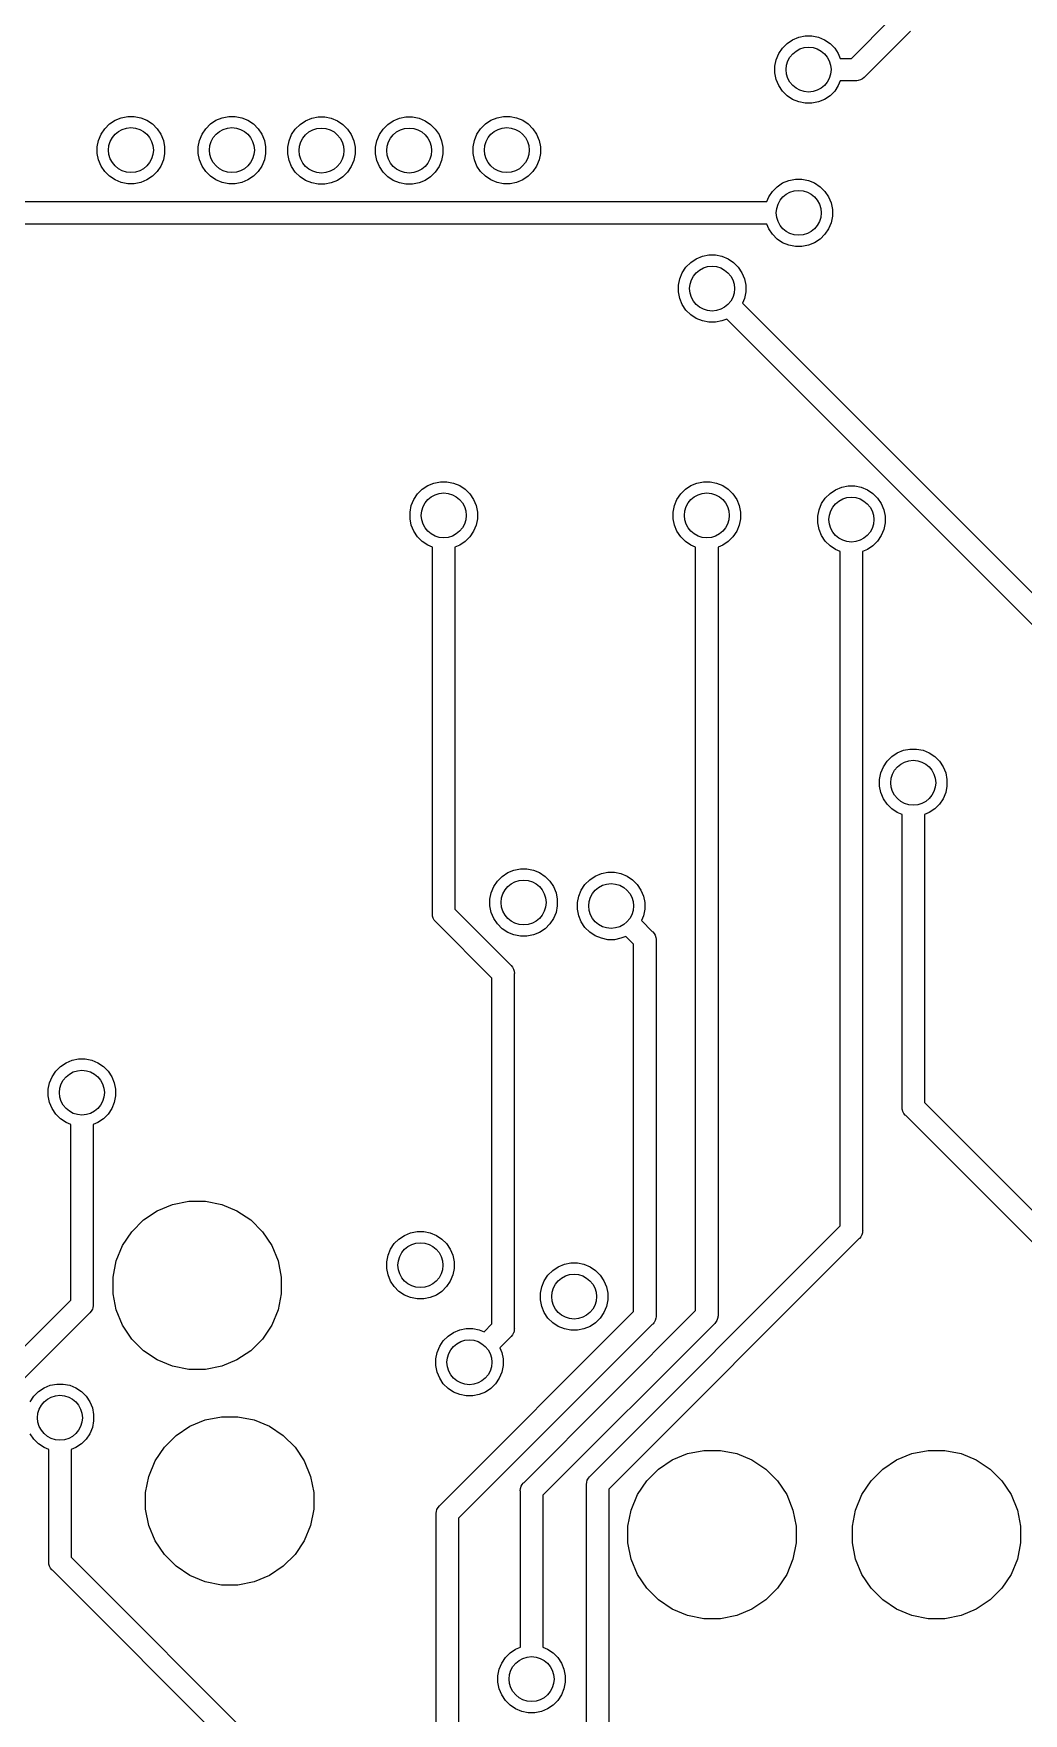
# Model space of a CAD drawing. Extents: x 71 to 174, y -171 to -82.
# Drawn here: x 130.18 to 139, y -119 to -104.03 of the extents above; entities that cross this region are included whole.
import ezdxf

# ---------------------------------------------------------------- set-up
doc = ezdxf.new("R2010")
doc.units = 0
doc.header["$MEASUREMENT"] = 0
doc.layers.add('BLACK', color=7, linetype='CONTINUOUS')

msp = doc.modelspace()

# ---------------------------------------------------------------- linework, layer by layer
at = {"layer": 'BLACK', "linetype": 'CONTINUOUS'}
for p, q in [((137.465, -104.255), (137.823, -103.897)), ((136.85, -104.163), (136.891, -104.122)), ((136.891, -104.122), (136.94, -104.089)), ((136.94, -104.089), (136.995, -104.066)), ((136.995, -104.066), (137.053, -104.055)), ((137.053, -104.055), (137.112, -104.055)), ((137.112, -104.055), (137.17, -104.066)), ((137.17, -104.066), (137.225, -104.089)), ((137.225, -104.089), (137.274, -104.122)), ((137.274, -104.122), (137.316, -104.163)), ((137.99, -104.013), (137.581, -104.422)), ((136.783, -104.325), (136.794, -104.267)), ((136.794, -104.267), (136.817, -104.212)), ((136.817, -104.212), (136.85, -104.163)), ((137.316, -104.163), (137.348, -104.212)), ((137.348, -104.212), (137.366, -104.255)), ((137.366, -104.255), (137.465, -104.255)), ((136.783, -104.384), (136.783, -104.325)), ((136.794, -104.442), (136.783, -104.384)), ((136.817, -104.497), (136.794, -104.442)), ((137.366, -104.455), (137.348, -104.497)), ((137.502, -104.455), (137.366, -104.455)), ((137.507, -104.455), (137.502, -104.455)), ((137.512, -104.455), (137.507, -104.455)), ((137.526, -104.453), (137.512, -104.455)), ((137.512, -104.455), (137.512, -104.455)), ((137.545, -104.447), (137.526, -104.453)), ((137.563, -104.438), (137.545, -104.447)), ((137.578, -104.426), (137.563, -104.438)), ((137.581, -104.422), (137.578, -104.426)), ((136.85, -104.546), (136.817, -104.497)), ((136.891, -104.588), (136.85, -104.546)), ((136.94, -104.62), (136.891, -104.588)), ((137.274, -104.588), (137.225, -104.62)), ((137.316, -104.546), (137.274, -104.588)), ((137.348, -104.497), (137.316, -104.546)), ((136.995, -104.643), (136.94, -104.62)), ((137.053, -104.655), (136.995, -104.643)), ((137.112, -104.655), (137.053, -104.655)), ((137.17, -104.643), (137.112, -104.655)), ((137.225, -104.62), (137.17, -104.643)), ((130.777, -104.93), (130.81, -104.881)), ((130.81, -104.881), (130.852, -104.839)), ((130.852, -104.839), (130.901, -104.806)), ((130.901, -104.806), (130.956, -104.784)), ((130.956, -104.784), (131.014, -104.772)), ((131.014, -104.772), (131.073, -104.772)), ((131.073, -104.772), (131.131, -104.784)), ((131.131, -104.784), (131.185, -104.806)), ((131.185, -104.806), (131.234, -104.839)), ((131.234, -104.839), (131.276, -104.881)), ((131.276, -104.881), (131.309, -104.93)), ((131.677, -104.93), (131.71, -104.881)), ((131.71, -104.881), (131.752, -104.839)), ((131.752, -104.839), (131.801, -104.806)), ((131.801, -104.806), (131.856, -104.784)), ((131.856, -104.784), (131.914, -104.772)), ((131.914, -104.772), (131.973, -104.772)), ((131.973, -104.772), (132.031, -104.784)), ((132.031, -104.784), (132.085, -104.806)), ((132.085, -104.806), (132.134, -104.839)), ((132.134, -104.839), (132.176, -104.881)), ((132.176, -104.881), (132.209, -104.93)), ((132.475, -104.934), (132.508, -104.885)), ((132.508, -104.885), (132.55, -104.843)), ((132.55, -104.843), (132.599, -104.81)), ((132.599, -104.81), (132.654, -104.788)), ((132.654, -104.788), (132.712, -104.776)), ((132.712, -104.776), (132.771, -104.776)), ((132.771, -104.776), (132.829, -104.788)), ((132.829, -104.788), (132.883, -104.81)), ((132.883, -104.81), (132.932, -104.843)), ((132.932, -104.843), (132.974, -104.885)), ((132.974, -104.885), (133.007, -104.934)), ((133.257, -104.934), (133.29, -104.885)), ((133.29, -104.885), (133.332, -104.843)), ((133.332, -104.843), (133.381, -104.81)), ((133.381, -104.81), (133.436, -104.788)), ((133.436, -104.788), (133.493, -104.776)), ((133.493, -104.776), (133.553, -104.776)), ((133.553, -104.776), (133.611, -104.788)), ((133.611, -104.788), (133.665, -104.81)), ((133.665, -104.81), (133.714, -104.843)), ((133.714, -104.843), (133.756, -104.885)), ((133.756, -104.885), (133.789, -104.934)), ((134.127, -104.93), (134.16, -104.881)), ((134.16, -104.881), (134.202, -104.839)), ((134.202, -104.839), (134.251, -104.806)), ((134.251, -104.806), (134.306, -104.784)), ((134.306, -104.784), (134.364, -104.772)), ((134.364, -104.772), (134.423, -104.772)), ((134.423, -104.772), (134.481, -104.784)), ((134.481, -104.784), (134.535, -104.806)), ((134.535, -104.806), (134.584, -104.839)), ((134.584, -104.839), (134.626, -104.881)), ((134.626, -104.881), (134.659, -104.93)), ((130.743, -105.043), (130.755, -104.985)), ((130.743, -105.102), (130.743, -105.043)), ((130.755, -104.985), (130.777, -104.93)), ((131.309, -104.93), (131.332, -104.985)), ((131.332, -104.985), (131.343, -105.043)), ((131.343, -105.043), (131.343, -105.102)), ((131.643, -105.043), (131.655, -104.985)), ((131.643, -105.102), (131.643, -105.043)), ((131.655, -104.985), (131.677, -104.93)), ((132.209, -104.93), (132.232, -104.985)), ((132.232, -104.985), (132.243, -105.043)), ((132.243, -105.043), (132.243, -105.102)), ((132.441, -105.047), (132.453, -104.989)), ((132.441, -105.106), (132.441, -105.047)), ((132.453, -104.989), (132.475, -104.934)), ((133.007, -104.934), (133.03, -104.989)), ((133.03, -104.989), (133.041, -105.047)), ((133.041, -105.047), (133.041, -105.106)), ((133.223, -105.047), (133.235, -104.989)), ((133.223, -105.106), (133.223, -105.047)), ((133.235, -104.989), (133.257, -104.934)), ((133.789, -104.934), (133.812, -104.989)), ((133.812, -104.989), (133.823, -105.047)), ((133.823, -105.047), (133.823, -105.106)), ((134.093, -105.043), (134.105, -104.985)), ((134.093, -105.102), (134.093, -105.043)), ((134.105, -104.985), (134.127, -104.93)), ((134.659, -104.93), (134.682, -104.985)), ((134.682, -104.985), (134.693, -105.043)), ((134.693, -105.043), (134.693, -105.102)), ((130.755, -105.16), (130.743, -105.102)), ((130.777, -105.214), (130.755, -105.16)), ((131.332, -105.16), (131.309, -105.214)), ((131.343, -105.102), (131.332, -105.16)), ((131.655, -105.16), (131.643, -105.102)), ((131.677, -105.214), (131.655, -105.16)), ((132.232, -105.16), (132.209, -105.214)), ((132.243, -105.102), (132.232, -105.16)), ((132.453, -105.164), (132.441, -105.106)), ((132.475, -105.218), (132.453, -105.164)), ((133.03, -105.164), (133.007, -105.218)), ((133.041, -105.106), (133.03, -105.164)), ((133.235, -105.164), (133.223, -105.106)), ((133.257, -105.218), (133.235, -105.164)), ((133.812, -105.164), (133.789, -105.218)), ((133.823, -105.106), (133.812, -105.164)), ((134.105, -105.16), (134.093, -105.102)), ((134.127, -105.214), (134.105, -105.16)), ((134.682, -105.16), (134.659, -105.214)), ((134.693, -105.102), (134.682, -105.16)), ((130.81, -105.264), (130.777, -105.214)), ((130.852, -105.305), (130.81, -105.264)), ((130.901, -105.338), (130.852, -105.305)), ((130.956, -105.361), (130.901, -105.338)), ((131.185, -105.338), (131.131, -105.361)), ((131.234, -105.305), (131.185, -105.338)), ((131.276, -105.264), (131.234, -105.305)), ((131.309, -105.214), (131.276, -105.264)), ((131.71, -105.264), (131.677, -105.214)), ((131.752, -105.305), (131.71, -105.264)), ((131.801, -105.338), (131.752, -105.305)), ((131.856, -105.361), (131.801, -105.338)), ((132.085, -105.338), (132.031, -105.361)), ((132.134, -105.305), (132.085, -105.338)), ((132.176, -105.264), (132.134, -105.305)), ((132.209, -105.214), (132.176, -105.264)), ((132.508, -105.268), (132.475, -105.218)), ((132.55, -105.309), (132.508, -105.268)), ((132.599, -105.342), (132.55, -105.309)), ((132.654, -105.365), (132.599, -105.342)), ((132.883, -105.342), (132.829, -105.365)), ((132.932, -105.309), (132.883, -105.342)), ((132.974, -105.268), (132.932, -105.309)), ((133.007, -105.218), (132.974, -105.268)), ((133.29, -105.268), (133.257, -105.218)), ((133.332, -105.309), (133.29, -105.268)), ((133.381, -105.342), (133.332, -105.309)), ((133.436, -105.365), (133.381, -105.342)), ((133.665, -105.342), (133.611, -105.365)), ((133.714, -105.309), (133.665, -105.342)), ((133.756, -105.268), (133.714, -105.309)), ((133.789, -105.218), (133.756, -105.268)), ((134.16, -105.264), (134.127, -105.214)), ((134.202, -105.305), (134.16, -105.264)), ((134.251, -105.338), (134.202, -105.305)), ((134.306, -105.361), (134.251, -105.338)), ((134.535, -105.338), (134.481, -105.361)), ((134.584, -105.305), (134.535, -105.338)), ((134.626, -105.264), (134.584, -105.305)), ((134.659, -105.214), (134.626, -105.264)), ((136.852, -105.365), (136.907, -105.343)), ((136.907, -105.343), (136.965, -105.331)), ((136.965, -105.331), (137.024, -105.331)), ((137.024, -105.331), (137.082, -105.343)), ((137.082, -105.343), (137.137, -105.365)), ((131.014, -105.372), (130.956, -105.361)), ((131.073, -105.372), (131.014, -105.372)), ((131.131, -105.361), (131.073, -105.372)), ((131.914, -105.372), (131.856, -105.361)), ((131.973, -105.372), (131.914, -105.372)), ((132.031, -105.361), (131.973, -105.372)), ((132.712, -105.376), (132.654, -105.365)), ((132.771, -105.376), (132.712, -105.376)), ((132.829, -105.365), (132.771, -105.376)), ((133.493, -105.376), (133.436, -105.365)), ((133.553, -105.376), (133.493, -105.376)), ((133.611, -105.365), (133.553, -105.376)), ((134.364, -105.372), (134.306, -105.361)), ((134.423, -105.372), (134.364, -105.372)), ((134.481, -105.361), (134.423, -105.372)), ((136.711, -105.531), (136.729, -105.489)), ((136.729, -105.489), (136.762, -105.44)), ((136.762, -105.44), (136.803, -105.398)), ((136.803, -105.398), (136.852, -105.365)), ((137.137, -105.365), (137.186, -105.398)), ((137.186, -105.398), (137.228, -105.44)), ((137.228, -105.44), (137.26, -105.489)), ((137.26, -105.489), (137.283, -105.543)), ((129.74, -105.531), (136.711, -105.531)), ((137.283, -105.543), (137.295, -105.601)), ((137.295, -105.601), (137.295, -105.661)), ((136.711, -105.731), (129.703, -105.731)), ((136.729, -105.773), (136.711, -105.731)), ((136.762, -105.822), (136.729, -105.773)), ((137.26, -105.773), (137.228, -105.822)), ((137.283, -105.719), (137.26, -105.773)), ((137.295, -105.661), (137.283, -105.719)), ((136.803, -105.864), (136.762, -105.822)), ((136.852, -105.897), (136.803, -105.864)), ((136.907, -105.919), (136.852, -105.897)), ((136.965, -105.931), (136.907, -105.919)), ((137.024, -105.931), (136.965, -105.931)), ((137.082, -105.919), (137.024, -105.931)), ((137.137, -105.897), (137.082, -105.919)), ((137.186, -105.864), (137.137, -105.897)), ((137.228, -105.822), (137.186, -105.864)), ((135.99, -106.114), (136.032, -106.073)), ((136.032, -106.073), (136.081, -106.04)), ((136.081, -106.04), (136.136, -106.017)), ((136.136, -106.017), (136.194, -106.006)), ((136.194, -106.006), (136.253, -106.006)), ((136.253, -106.006), (136.311, -106.017)), ((136.311, -106.017), (136.365, -106.04)), ((136.365, -106.04), (136.414, -106.073)), ((136.414, -106.073), (136.456, -106.114)), ((135.923, -106.276), (135.935, -106.218)), ((135.935, -106.218), (135.957, -106.164)), ((135.957, -106.164), (135.99, -106.114)), ((136.456, -106.114), (136.489, -106.164)), ((136.489, -106.164), (136.512, -106.218)), ((136.512, -106.218), (136.523, -106.276)), ((135.923, -106.335), (135.923, -106.276)), ((135.935, -106.393), (135.923, -106.335)), ((135.957, -106.448), (135.935, -106.393)), ((136.512, -106.393), (136.494, -106.435)), ((136.523, -106.335), (136.512, -106.393)), ((136.523, -106.276), (136.523, -106.335)), ((135.99, -106.497), (135.957, -106.448)), ((136.032, -106.539), (135.99, -106.497)), ((136.081, -106.572), (136.032, -106.539)), ((136.494, -106.435), (141.063, -111.004)), ((136.136, -106.594), (136.081, -106.572)), ((136.194, -106.606), (136.136, -106.594)), ((136.253, -106.606), (136.194, -106.606)), ((136.311, -106.594), (136.253, -106.606)), ((136.353, -106.577), (136.311, -106.594)), ((140.896, -111.12), (136.353, -106.577)), ((133.689, -108.06), (133.743, -108.038)), ((133.743, -108.038), (133.801, -108.026)), ((133.801, -108.026), (133.86, -108.026)), ((133.86, -108.026), (133.918, -108.038)), ((133.918, -108.038), (133.973, -108.06)), ((136.034, -108.06), (136.088, -108.038)), ((136.088, -108.038), (136.146, -108.026)), ((136.146, -108.026), (136.205, -108.026)), ((136.205, -108.026), (136.263, -108.038)), ((136.263, -108.038), (136.318, -108.06)), ((133.542, -108.239), (133.565, -108.184)), ((133.565, -108.184), (133.598, -108.135)), ((133.598, -108.135), (133.64, -108.093)), ((133.64, -108.093), (133.689, -108.06)), ((133.973, -108.06), (134.022, -108.093)), ((134.022, -108.093), (134.064, -108.135)), ((134.064, -108.135), (134.097, -108.184)), ((134.097, -108.184), (134.119, -108.239)), ((135.887, -108.239), (135.91, -108.184)), ((135.91, -108.184), (135.943, -108.135)), ((135.943, -108.135), (135.985, -108.093)), ((135.985, -108.093), (136.034, -108.06)), ((136.318, -108.06), (136.367, -108.093)), ((136.367, -108.093), (136.409, -108.135)), ((136.409, -108.135), (136.442, -108.184)), ((136.442, -108.184), (136.464, -108.239)), ((137.199, -108.221), (137.232, -108.172)), ((137.232, -108.172), (137.274, -108.131)), ((137.274, -108.131), (137.323, -108.098)), ((137.323, -108.098), (137.378, -108.075)), ((137.378, -108.075), (137.436, -108.064)), ((137.436, -108.064), (137.495, -108.064)), ((137.495, -108.064), (137.553, -108.075)), ((137.553, -108.075), (137.607, -108.098)), ((137.607, -108.098), (137.656, -108.131)), ((137.656, -108.131), (137.698, -108.172)), ((137.698, -108.172), (137.731, -108.221)), ((133.531, -108.297), (133.542, -108.239)), ((133.531, -108.356), (133.531, -108.297)), ((134.119, -108.239), (134.131, -108.297)), ((134.131, -108.297), (134.131, -108.356)), ((135.876, -108.297), (135.887, -108.239)), ((135.876, -108.356), (135.876, -108.297)), ((136.464, -108.239), (136.476, -108.297)), ((136.476, -108.297), (136.476, -108.356)), ((137.165, -108.334), (137.177, -108.276)), ((137.165, -108.393), (137.165, -108.334)), ((137.177, -108.276), (137.199, -108.221)), ((137.731, -108.221), (137.754, -108.276)), ((137.754, -108.276), (137.765, -108.334)), ((137.765, -108.334), (137.765, -108.393)), ((133.542, -108.414), (133.531, -108.356)), ((133.565, -108.468), (133.542, -108.414)), ((133.598, -108.518), (133.565, -108.468)), ((134.097, -108.468), (134.064, -108.518)), ((134.119, -108.414), (134.097, -108.468)), ((134.131, -108.356), (134.119, -108.414)), ((135.887, -108.414), (135.876, -108.356)), ((135.91, -108.468), (135.887, -108.414)), ((135.943, -108.518), (135.91, -108.468)), ((136.442, -108.468), (136.409, -108.518)), ((136.464, -108.414), (136.442, -108.468)), ((136.476, -108.356), (136.464, -108.414)), ((137.177, -108.451), (137.165, -108.393)), ((137.199, -108.506), (137.177, -108.451)), ((137.754, -108.451), (137.731, -108.506)), ((137.765, -108.393), (137.754, -108.451)), ((133.64, -108.559), (133.598, -108.518)), ((133.689, -108.592), (133.64, -108.559)), ((133.731, -108.61), (133.689, -108.592)), ((133.731, -108.755), (133.731, -108.61)), ((133.973, -108.592), (133.931, -108.61)), ((133.931, -108.61), (133.931, -111.835)), ((134.022, -108.559), (133.973, -108.592)), ((134.064, -108.518), (134.022, -108.559)), ((135.985, -108.559), (135.943, -108.518)), ((136.034, -108.592), (135.985, -108.559)), ((136.076, -108.61), (136.034, -108.592)), ((136.076, -108.755), (136.076, -108.61)), ((136.318, -108.592), (136.276, -108.61)), ((136.276, -108.61), (136.276, -115.448)), ((136.367, -108.559), (136.318, -108.592)), ((136.409, -108.518), (136.367, -108.559)), ((137.232, -108.555), (137.199, -108.506)), ((137.274, -108.597), (137.232, -108.555)), ((137.323, -108.629), (137.274, -108.597)), ((137.365, -108.647), (137.323, -108.629)), ((137.607, -108.629), (137.565, -108.647)), ((137.656, -108.597), (137.607, -108.629)), ((137.698, -108.555), (137.656, -108.597)), ((137.731, -108.506), (137.698, -108.555)), ((133.731, -111.872), (133.731, -108.755)), ((133.731, -108.755), (133.731, -108.755)), ((136.076, -115.411), (136.076, -108.755)), ((136.076, -108.755), (136.076, -108.755)), ((137.365, -108.793), (137.365, -108.647)), ((137.365, -114.656), (137.365, -108.793)), ((137.365, -108.793), (137.365, -108.793)), ((137.565, -108.647), (137.565, -114.693)), ((137.874, -110.442), (137.929, -110.419)), ((137.929, -110.419), (137.987, -110.408)), ((137.987, -110.408), (138.046, -110.408)), ((138.046, -110.408), (138.104, -110.419)), ((138.104, -110.419), (138.159, -110.442)), ((137.728, -110.62), (137.751, -110.566)), ((137.751, -110.566), (137.783, -110.517)), ((137.783, -110.517), (137.825, -110.475)), ((137.825, -110.475), (137.874, -110.442)), ((138.159, -110.442), (138.208, -110.475)), ((138.208, -110.475), (138.249, -110.517)), ((138.249, -110.517), (138.282, -110.566)), ((138.282, -110.566), (138.305, -110.62)), ((137.716, -110.678), (137.728, -110.62)), ((137.716, -110.737), (137.716, -110.678)), ((137.728, -110.795), (137.716, -110.737)), ((138.305, -110.62), (138.316, -110.678)), ((138.316, -110.737), (138.305, -110.795)), ((138.316, -110.678), (138.316, -110.737)), ((137.751, -110.85), (137.728, -110.795)), ((137.783, -110.899), (137.751, -110.85)), ((138.282, -110.85), (138.249, -110.899)), ((138.305, -110.795), (138.282, -110.85)), ((137.825, -110.941), (137.783, -110.899)), ((137.874, -110.974), (137.825, -110.941)), ((137.916, -110.991), (137.874, -110.974)), ((137.916, -111.137), (137.916, -110.991)), ((138.159, -110.974), (138.116, -110.991)), ((138.116, -110.991), (138.116, -113.558)), ((138.208, -110.941), (138.159, -110.974)), ((138.249, -110.899), (138.208, -110.941)), ((137.916, -113.594), (137.916, -111.137)), ((137.916, -111.137), (137.916, -111.137)), ((134.401, -111.509), (134.456, -111.487)), ((134.456, -111.487), (134.514, -111.475)), ((134.514, -111.475), (134.573, -111.475)), ((134.573, -111.475), (134.631, -111.487)), ((134.631, -111.487), (134.685, -111.509)), ((134.255, -111.688), (134.277, -111.633)), ((134.277, -111.633), (134.31, -111.584)), ((134.31, -111.584), (134.352, -111.542)), ((134.352, -111.542), (134.401, -111.509)), ((134.685, -111.509), (134.734, -111.542)), ((134.734, -111.542), (134.776, -111.584)), ((134.776, -111.584), (134.809, -111.633)), ((134.809, -111.633), (134.832, -111.688)), ((135.057, -111.664), (135.09, -111.614)), ((135.09, -111.614), (135.132, -111.573)), ((135.132, -111.573), (135.181, -111.54)), ((135.181, -111.54), (135.236, -111.517)), ((135.236, -111.517), (135.294, -111.506)), ((135.294, -111.506), (135.353, -111.506)), ((135.353, -111.506), (135.411, -111.517)), ((135.411, -111.517), (135.465, -111.54)), ((135.465, -111.54), (135.514, -111.573)), ((135.514, -111.573), (135.556, -111.614)), ((135.556, -111.614), (135.589, -111.664)), ((134.243, -111.746), (134.255, -111.688)), ((134.243, -111.805), (134.243, -111.746)), ((134.832, -111.688), (134.843, -111.746)), ((134.843, -111.746), (134.843, -111.805)), ((135.023, -111.776), (135.035, -111.718)), ((135.023, -111.835), (135.023, -111.776)), ((135.035, -111.718), (135.057, -111.664)), ((135.589, -111.664), (135.612, -111.718)), ((135.612, -111.718), (135.623, -111.776)), ((135.623, -111.776), (135.623, -111.835)), ((133.73, -111.877), (133.731, -111.872)), ((133.731, -111.882), (133.73, -111.877)), ((133.732, -111.896), (133.731, -111.882)), ((133.731, -111.882), (133.731, -111.882)), ((133.738, -111.915), (133.732, -111.896)), ((133.747, -111.933), (133.738, -111.915)), ((133.76, -111.948), (133.747, -111.933)), ((133.931, -111.835), (134.428, -112.332)), ((134.255, -111.863), (134.243, -111.805)), ((134.277, -111.917), (134.255, -111.863)), ((134.31, -111.966), (134.277, -111.917)), ((134.809, -111.917), (134.776, -111.966)), ((134.832, -111.863), (134.809, -111.917)), ((134.843, -111.805), (134.832, -111.863)), ((135.035, -111.893), (135.023, -111.835)), ((135.057, -111.948), (135.035, -111.893)), ((135.612, -111.893), (135.594, -111.935)), ((135.594, -111.935), (135.69, -112.032)), ((135.623, -111.835), (135.612, -111.893)), ((133.764, -111.951), (133.76, -111.948)), ((134.26, -112.448), (133.764, -111.951)), ((134.352, -112.008), (134.31, -111.966)), ((134.401, -112.041), (134.352, -112.008)), ((134.456, -112.064), (134.401, -112.041)), ((134.514, -112.075), (134.456, -112.064)), ((134.573, -112.075), (134.514, -112.075)), ((134.631, -112.064), (134.573, -112.075)), ((134.685, -112.041), (134.631, -112.064)), ((134.734, -112.008), (134.685, -112.041)), ((134.776, -111.966), (134.734, -112.008)), ((135.09, -111.997), (135.057, -111.948)), ((135.132, -112.039), (135.09, -111.997)), ((135.181, -112.072), (135.132, -112.039)), ((135.236, -112.094), (135.181, -112.072)), ((135.453, -112.077), (135.411, -112.094)), ((135.523, -112.147), (135.453, -112.077)), ((135.69, -112.032), (135.694, -112.035)), ((135.694, -112.035), (135.707, -112.05)), ((135.707, -112.05), (135.716, -112.067)), ((135.716, -112.067), (135.722, -112.086)), ((135.722, -112.086), (135.723, -112.101)), ((135.294, -112.106), (135.236, -112.094)), ((135.353, -112.106), (135.294, -112.106)), ((135.411, -112.094), (135.353, -112.106)), ((135.523, -115.418), (135.523, -112.147)), ((135.723, -112.101), (135.723, -112.101)), ((135.723, -112.101), (135.724, -112.106)), ((135.724, -112.106), (135.723, -112.111)), ((135.723, -112.111), (135.723, -115.455)), ((134.428, -112.332), (134.431, -112.335)), ((134.431, -112.335), (134.444, -112.351)), ((134.444, -112.351), (134.45, -112.362)), ((134.45, -112.362), (134.453, -112.368)), ((134.453, -112.368), (134.459, -112.387)), ((134.459, -112.387), (134.461, -112.406)), ((134.26, -115.529), (134.26, -112.448)), ((134.461, -112.406), (134.46, -112.411)), ((134.46, -112.411), (134.46, -115.566)), ((130.34, -113.327), (130.373, -113.278)), ((130.373, -113.278), (130.415, -113.236)), ((130.415, -113.236), (130.464, -113.203)), ((130.464, -113.203), (130.518, -113.18)), ((130.518, -113.18), (130.576, -113.169)), ((130.576, -113.169), (130.635, -113.169)), ((130.635, -113.169), (130.693, -113.18)), ((130.693, -113.18), (130.748, -113.203)), ((130.748, -113.203), (130.797, -113.236)), ((130.797, -113.236), (130.839, -113.278)), ((130.839, -113.278), (130.872, -113.327)), ((130.306, -113.439), (130.317, -113.381)), ((130.317, -113.381), (130.34, -113.327)), ((130.872, -113.327), (130.894, -113.381)), ((130.894, -113.381), (130.906, -113.439)), ((130.306, -113.498), (130.306, -113.439)), ((130.317, -113.556), (130.306, -113.498)), ((130.34, -113.611), (130.317, -113.556)), ((130.894, -113.556), (130.872, -113.611)), ((130.906, -113.498), (130.894, -113.556)), ((130.906, -113.439), (130.906, -113.498)), ((138.116, -113.558), (139.993, -115.435)), ((130.373, -113.66), (130.34, -113.611)), ((130.415, -113.702), (130.373, -113.66)), ((130.464, -113.735), (130.415, -113.702)), ((130.797, -113.702), (130.748, -113.735)), ((130.839, -113.66), (130.797, -113.702)), ((130.872, -113.611), (130.839, -113.66)), ((137.916, -113.599), (137.916, -113.594)), ((137.916, -113.604), (137.916, -113.599)), ((137.917, -113.611), (137.916, -113.604)), ((137.916, -113.604), (137.916, -113.604)), ((137.918, -113.619), (137.917, -113.611)), ((137.919, -113.623), (137.918, -113.619)), ((137.924, -113.637), (137.919, -113.623)), ((137.933, -113.655), (137.924, -113.637)), ((137.945, -113.67), (137.933, -113.655)), ((137.949, -113.673), (137.945, -113.67)), ((139.852, -115.576), (137.949, -113.673)), ((130.506, -113.752), (130.464, -113.735)), ((130.506, -115.318), (130.506, -113.752)), ((130.748, -113.735), (130.706, -113.752)), ((130.706, -113.752), (130.706, -115.354)), ((131.278, -114.521), (131.414, -114.465)), ((131.414, -114.465), (131.559, -114.436)), ((131.559, -114.436), (131.707, -114.436)), ((131.707, -114.436), (131.852, -114.465)), ((131.852, -114.465), (131.988, -114.521)), ((131.051, -114.708), (131.155, -114.603)), ((131.155, -114.603), (131.278, -114.521)), ((131.988, -114.521), (132.111, -114.603)), ((132.111, -114.603), (132.216, -114.708)), ((130.968, -114.83), (131.051, -114.708)), ((132.216, -114.708), (132.298, -114.83)), ((133.39, -114.814), (133.432, -114.773)), ((133.432, -114.773), (133.481, -114.74)), ((133.481, -114.74), (133.536, -114.717)), ((133.536, -114.717), (133.594, -114.706)), ((133.594, -114.706), (133.653, -114.706)), ((133.653, -114.706), (133.711, -114.717)), ((133.711, -114.717), (133.765, -114.74)), ((133.765, -114.74), (133.814, -114.773)), ((133.814, -114.773), (133.856, -114.814)), ((135.136, -116.886), (137.365, -114.656)), ((137.532, -114.772), (135.303, -117.001)), ((137.536, -114.769), (137.532, -114.772)), ((137.549, -114.753), (137.536, -114.769)), ((137.556, -114.74), (137.549, -114.753)), ((137.558, -114.736), (137.556, -114.74)), ((137.564, -114.717), (137.558, -114.736)), ((137.565, -114.702), (137.564, -114.714)), ((137.564, -114.714), (137.564, -114.717)), ((137.565, -114.693), (137.566, -114.698)), ((137.566, -114.698), (137.565, -114.702)), ((137.565, -114.702), (137.565, -114.702)), ((130.912, -114.967), (130.968, -114.83)), ((132.298, -114.83), (132.354, -114.967)), ((133.323, -114.976), (133.335, -114.918)), ((133.335, -114.918), (133.357, -114.864)), ((133.357, -114.864), (133.39, -114.814)), ((133.856, -114.814), (133.889, -114.864)), ((133.889, -114.864), (133.912, -114.918)), ((133.912, -114.918), (133.923, -114.976)), ((130.883, -115.112), (130.912, -114.967)), ((132.354, -114.967), (132.383, -115.112)), ((133.323, -115.035), (133.323, -114.976)), ((133.335, -115.093), (133.323, -115.035)), ((133.923, -115.035), (133.912, -115.093)), ((133.923, -114.976), (133.923, -115.035)), ((134.76, -115.094), (134.802, -115.053)), ((134.802, -115.053), (134.851, -115.02)), ((134.851, -115.02), (134.906, -114.997)), ((134.906, -114.997), (134.964, -114.986)), ((134.964, -114.986), (135.023, -114.986)), ((135.023, -114.986), (135.081, -114.997)), ((135.081, -114.997), (135.135, -115.02)), ((135.135, -115.02), (135.184, -115.053)), ((135.184, -115.053), (135.226, -115.094)), ((130.883, -115.26), (130.883, -115.112)), ((132.383, -115.112), (132.383, -115.26)), ((133.357, -115.148), (133.335, -115.093)), ((133.39, -115.197), (133.357, -115.148)), ((133.432, -115.239), (133.39, -115.197)), ((133.856, -115.197), (133.814, -115.239)), ((133.889, -115.148), (133.856, -115.197)), ((133.912, -115.093), (133.889, -115.148)), ((134.693, -115.256), (134.705, -115.198)), ((134.705, -115.198), (134.727, -115.144)), ((134.727, -115.144), (134.76, -115.094)), ((135.226, -115.094), (135.259, -115.144)), ((135.259, -115.144), (135.282, -115.198)), ((135.282, -115.198), (135.293, -115.256)), ((128.61, -117.213), (130.506, -115.318)), ((130.704, -115.379), (130.702, -115.386)), ((130.705, -115.373), (130.704, -115.379)), ((130.706, -115.364), (130.705, -115.373)), ((130.706, -115.354), (130.706, -115.359)), ((130.706, -115.359), (130.706, -115.364)), ((130.706, -115.364), (130.706, -115.364)), ((130.912, -115.404), (130.883, -115.26)), ((132.383, -115.26), (132.354, -115.404)), ((133.481, -115.272), (133.432, -115.239)), ((133.536, -115.294), (133.481, -115.272)), ((133.594, -115.306), (133.536, -115.294)), ((133.653, -115.306), (133.594, -115.306)), ((133.711, -115.294), (133.653, -115.306)), ((133.765, -115.272), (133.711, -115.294)), ((133.814, -115.239), (133.765, -115.272)), ((134.693, -115.315), (134.693, -115.256)), ((134.705, -115.373), (134.693, -115.315)), ((134.727, -115.428), (134.705, -115.373)), ((135.282, -115.373), (135.259, -115.428)), ((135.293, -115.315), (135.282, -115.373)), ((135.293, -115.256), (135.293, -115.315)), ((130.673, -115.433), (128.777, -117.329)), ((130.677, -115.43), (130.673, -115.433)), ((130.689, -115.415), (130.677, -115.43)), ((130.699, -115.397), (130.689, -115.415)), ((130.702, -115.386), (130.699, -115.397)), ((130.968, -115.541), (130.912, -115.404)), ((132.354, -115.404), (132.298, -115.541)), ((133.796, -117.146), (135.523, -115.418)), ((134.19, -115.6), (134.26, -115.529)), ((134.547, -116.941), (136.076, -115.411)), ((136.243, -115.527), (134.714, -117.056)), ((134.76, -115.477), (134.727, -115.428)), ((134.802, -115.519), (134.76, -115.477)), ((134.851, -115.552), (134.802, -115.519)), ((135.184, -115.519), (135.135, -115.552)), ((135.226, -115.477), (135.184, -115.519)), ((135.259, -115.428), (135.226, -115.477)), ((135.697, -115.527), (135.694, -115.531)), ((135.704, -115.519), (135.697, -115.527)), ((135.697, -115.527), (135.697, -115.527)), ((135.707, -115.516), (135.704, -115.519)), ((135.716, -115.498), (135.707, -115.516)), ((135.722, -115.479), (135.716, -115.498)), ((135.723, -115.465), (135.722, -115.479)), ((135.723, -115.455), (135.724, -115.46)), ((135.724, -115.46), (135.723, -115.465)), ((135.723, -115.465), (135.723, -115.465)), ((136.247, -115.524), (136.243, -115.527)), ((136.259, -115.509), (136.247, -115.524)), ((136.265, -115.498), (136.259, -115.509)), ((136.269, -115.491), (136.265, -115.498)), ((136.274, -115.472), (136.269, -115.491)), ((136.275, -115.466), (136.274, -115.472)), ((136.276, -115.458), (136.275, -115.466)), ((136.276, -115.448), (136.276, -115.453)), ((136.276, -115.453), (136.276, -115.458)), ((136.276, -115.458), (136.276, -115.458)), ((131.051, -115.664), (130.968, -115.541)), ((131.155, -115.768), (131.051, -115.664)), ((132.216, -115.664), (132.111, -115.768)), ((132.298, -115.541), (132.216, -115.664)), ((133.795, -115.728), (133.827, -115.679)), ((133.827, -115.679), (133.869, -115.638)), ((133.869, -115.638), (133.918, -115.605)), ((133.918, -115.605), (133.973, -115.582)), ((135.69, -115.534), (133.963, -117.261)), ((133.973, -115.582), (134.031, -115.571)), ((134.031, -115.571), (134.09, -115.571)), ((134.09, -115.571), (134.148, -115.582)), ((134.148, -115.582), (134.19, -115.6)), ((134.428, -115.645), (134.331, -115.741)), ((134.431, -115.642), (134.428, -115.645)), ((134.444, -115.626), (134.431, -115.642)), ((134.453, -115.609), (134.444, -115.626)), ((134.455, -115.605), (134.453, -115.609)), ((134.459, -115.59), (134.455, -115.605)), ((134.46, -115.575), (134.459, -115.586)), ((134.459, -115.586), (134.459, -115.59)), ((134.46, -115.566), (134.461, -115.571)), ((134.461, -115.571), (134.46, -115.575)), ((134.46, -115.575), (134.46, -115.575)), ((134.906, -115.574), (134.851, -115.552)), ((134.964, -115.586), (134.906, -115.574)), ((135.023, -115.586), (134.964, -115.586)), ((135.081, -115.574), (135.023, -115.586)), ((135.135, -115.552), (135.081, -115.574)), ((135.694, -115.531), (135.69, -115.534)), ((131.278, -115.85), (131.155, -115.768)), ((132.111, -115.768), (131.988, -115.85)), ((133.76, -115.841), (133.772, -115.783)), ((133.772, -115.783), (133.795, -115.728)), ((134.331, -115.741), (134.349, -115.783)), ((134.349, -115.783), (134.36, -115.841)), ((131.414, -115.907), (131.278, -115.85)), ((131.559, -115.936), (131.414, -115.907)), ((131.707, -115.936), (131.559, -115.936)), ((131.852, -115.907), (131.707, -115.936)), ((131.988, -115.85), (131.852, -115.907)), ((133.76, -115.9), (133.76, -115.841)), ((133.772, -115.958), (133.76, -115.9)), ((133.795, -116.013), (133.772, -115.958)), ((134.349, -115.958), (134.326, -116.013)), ((134.36, -115.9), (134.349, -115.958)), ((134.36, -115.841), (134.36, -115.9)), ((130.219, -116.132), (130.268, -116.099)), ((130.268, -116.099), (130.323, -116.076)), ((130.323, -116.076), (130.381, -116.065)), ((130.381, -116.065), (130.44, -116.065)), ((130.44, -116.065), (130.498, -116.076)), ((130.498, -116.076), (130.552, -116.099)), ((130.552, -116.099), (130.601, -116.132)), ((133.827, -116.062), (133.795, -116.013)), ((133.869, -116.104), (133.827, -116.062)), ((133.918, -116.136), (133.869, -116.104)), ((134.252, -116.104), (134.202, -116.136)), ((134.293, -116.062), (134.252, -116.104)), ((134.326, -116.013), (134.293, -116.062)), ((130.144, -116.223), (130.177, -116.173)), ((130.177, -116.173), (130.219, -116.132)), ((130.601, -116.132), (130.643, -116.173)), ((130.643, -116.173), (130.676, -116.223)), ((130.676, -116.223), (130.699, -116.277)), ((130.699, -116.277), (130.71, -116.335)), ((133.973, -116.159), (133.918, -116.136)), ((134.031, -116.171), (133.973, -116.159)), ((134.09, -116.171), (134.031, -116.171)), ((134.148, -116.159), (134.09, -116.171)), ((134.202, -116.136), (134.148, -116.159)), ((130.71, -116.394), (130.699, -116.452)), ((130.71, -116.335), (130.71, -116.394)), ((131.568, -116.441), (131.704, -116.385)), ((131.704, -116.385), (131.849, -116.356)), ((131.849, -116.356), (131.997, -116.356)), ((131.997, -116.356), (132.142, -116.385)), ((132.142, -116.385), (132.278, -116.441)), ((130.177, -116.556), (130.144, -116.507)), ((130.219, -116.598), (130.177, -116.556)), ((130.643, -116.556), (130.601, -116.598)), ((130.676, -116.507), (130.643, -116.556)), ((130.699, -116.452), (130.676, -116.507)), ((131.341, -116.628), (131.445, -116.523)), ((131.445, -116.523), (131.568, -116.441)), ((132.278, -116.441), (132.401, -116.523)), ((132.401, -116.523), (132.506, -116.628)), ((130.268, -116.631), (130.219, -116.598)), ((130.31, -116.648), (130.268, -116.631)), ((130.31, -117.643), (130.31, -116.648)), ((130.552, -116.631), (130.51, -116.648)), ((130.51, -116.648), (130.51, -117.607)), ((130.601, -116.598), (130.552, -116.631)), ((131.258, -116.75), (131.341, -116.628)), ((132.506, -116.628), (132.588, -116.75)), ((135.868, -116.741), (136.004, -116.685)), ((136.004, -116.685), (136.149, -116.656)), ((136.149, -116.656), (136.297, -116.656)), ((136.297, -116.656), (136.442, -116.685)), ((136.442, -116.685), (136.578, -116.741)), ((137.868, -116.741), (138.004, -116.685)), ((138.004, -116.685), (138.149, -116.656)), ((138.149, -116.656), (138.297, -116.656)), ((138.297, -116.656), (138.442, -116.685)), ((138.442, -116.685), (138.578, -116.741)), ((131.202, -116.887), (131.258, -116.75)), ((132.588, -116.75), (132.644, -116.887)), ((135.641, -116.928), (135.745, -116.823)), ((135.745, -116.823), (135.868, -116.741)), ((136.578, -116.741), (136.701, -116.823)), ((136.701, -116.823), (136.806, -116.928)), ((137.641, -116.928), (137.745, -116.823)), ((137.745, -116.823), (137.868, -116.741)), ((138.578, -116.741), (138.701, -116.823)), ((138.701, -116.823), (138.806, -116.928)), ((131.173, -117.032), (131.202, -116.887)), ((132.644, -116.887), (132.673, -117.032)), ((134.513, -117.015), (134.515, -116.995)), ((134.514, -117.02), (134.513, -117.015)), ((134.514, -118.409), (134.514, -117.02)), ((134.515, -116.995), (134.521, -116.976)), ((134.521, -116.976), (134.53, -116.959)), ((134.53, -116.959), (134.54, -116.948)), ((134.54, -116.948), (134.543, -116.944)), ((134.543, -116.944), (134.547, -116.941)), ((135.103, -116.96), (135.105, -116.94)), ((135.103, -116.965), (135.103, -116.96)), ((135.103, -119.122), (135.103, -116.965)), ((135.105, -116.94), (135.11, -116.921)), ((135.11, -116.921), (135.12, -116.904)), ((135.12, -116.904), (135.129, -116.892)), ((135.129, -116.892), (135.132, -116.889)), ((135.132, -116.889), (135.136, -116.886)), ((135.303, -117.001), (135.303, -119.122)), ((135.558, -117.05), (135.641, -116.928)), ((136.806, -116.928), (136.888, -117.05)), ((137.558, -117.05), (137.641, -116.928)), ((138.806, -116.928), (138.888, -117.05)), ((131.173, -117.18), (131.173, -117.032)), ((132.673, -117.032), (132.673, -117.18)), ((133.77, -117.181), (133.78, -117.164)), ((133.78, -117.164), (133.792, -117.149)), ((133.792, -117.149), (133.796, -117.146)), ((134.714, -117.056), (134.714, -118.409)), ((135.502, -117.187), (135.558, -117.05)), ((136.888, -117.05), (136.944, -117.187)), ((137.502, -117.187), (137.558, -117.05)), ((138.888, -117.05), (138.944, -117.187)), ((131.202, -117.324), (131.173, -117.18)), ((131.258, -117.461), (131.202, -117.324)), ((132.644, -117.324), (132.588, -117.461)), ((132.673, -117.18), (132.644, -117.324)), ((133.763, -117.215), (133.765, -117.2)), ((133.763, -117.22), (133.763, -117.215)), ((133.763, -117.215), (133.763, -117.215)), ((133.763, -117.225), (133.763, -117.22)), ((133.763, -119.541), (133.763, -117.225)), ((133.765, -117.2), (133.77, -117.181)), ((133.963, -117.261), (133.963, -119.504)), ((135.473, -117.332), (135.502, -117.187)), ((136.944, -117.187), (136.973, -117.332)), ((137.473, -117.332), (137.502, -117.187)), ((138.944, -117.187), (138.973, -117.332)), ((131.341, -117.584), (131.258, -117.461)), ((132.588, -117.461), (132.506, -117.584)), ((135.473, -117.48), (135.473, -117.332)), ((136.973, -117.332), (136.973, -117.48)), ((137.473, -117.48), (137.473, -117.332)), ((138.973, -117.332), (138.973, -117.48)), ((130.51, -117.607), (140.151, -127.248)), ((131.445, -117.688), (131.341, -117.584)), ((132.506, -117.584), (132.401, -117.688)), ((135.502, -117.624), (135.473, -117.48)), ((135.558, -117.761), (135.502, -117.624)), ((136.944, -117.624), (136.888, -117.761)), ((136.973, -117.48), (136.944, -117.624)), ((137.502, -117.624), (137.473, -117.48)), ((137.558, -117.761), (137.502, -117.624)), ((138.944, -117.624), (138.888, -117.761)), ((138.973, -117.48), (138.944, -117.624)), ((130.31, -117.648), (130.31, -117.643)), ((130.312, -117.668), (130.31, -117.648)), ((130.317, -117.686), (130.312, -117.668)), ((130.327, -117.704), (130.317, -117.686)), ((130.339, -117.719), (130.327, -117.704)), ((130.343, -117.722), (130.339, -117.719)), ((140.036, -127.415), (130.343, -117.722)), ((131.568, -117.77), (131.445, -117.688)), ((131.704, -117.827), (131.568, -117.77)), ((132.278, -117.77), (132.142, -117.827)), ((132.401, -117.688), (132.278, -117.77)), ((135.641, -117.884), (135.558, -117.761)), ((136.888, -117.761), (136.806, -117.884)), ((137.641, -117.884), (137.558, -117.761)), ((138.888, -117.761), (138.806, -117.884)), ((131.849, -117.856), (131.704, -117.827)), ((131.997, -117.856), (131.849, -117.856)), ((132.142, -117.827), (131.997, -117.856)), ((135.745, -117.988), (135.641, -117.884)), ((136.806, -117.884), (136.701, -117.988)), ((137.745, -117.988), (137.641, -117.884)), ((138.806, -117.884), (138.701, -117.988)), ((135.868, -118.07), (135.745, -117.988)), ((136.004, -118.127), (135.868, -118.07)), ((136.578, -118.07), (136.442, -118.127)), ((136.701, -117.988), (136.578, -118.07)), ((137.868, -118.07), (137.745, -117.988)), ((138.004, -118.127), (137.868, -118.07)), ((138.578, -118.07), (138.442, -118.127)), ((138.701, -117.988), (138.578, -118.07)), ((136.149, -118.156), (136.004, -118.127)), ((136.297, -118.156), (136.149, -118.156)), ((136.442, -118.127), (136.297, -118.156)), ((138.149, -118.156), (138.004, -118.127)), ((138.297, -118.156), (138.149, -118.156)), ((138.442, -118.127), (138.297, -118.156)), ((134.348, -118.551), (134.381, -118.501)), ((134.381, -118.501), (134.423, -118.46)), ((134.423, -118.46), (134.472, -118.427)), ((134.472, -118.427), (134.514, -118.409)), ((134.714, -118.409), (134.756, -118.427)), ((134.756, -118.427), (134.805, -118.46)), ((134.805, -118.46), (134.847, -118.501)), ((134.847, -118.501), (134.88, -118.551)), ((134.314, -118.663), (134.325, -118.605)), ((134.314, -118.722), (134.314, -118.663)), ((134.325, -118.605), (134.348, -118.551)), ((134.88, -118.551), (134.902, -118.605)), ((134.902, -118.605), (134.914, -118.663)), ((134.914, -118.663), (134.914, -118.722)), ((134.325, -118.78), (134.314, -118.722)), ((134.348, -118.835), (134.325, -118.78)), ((134.902, -118.78), (134.88, -118.835)), ((134.914, -118.722), (134.902, -118.78)), ((134.381, -118.884), (134.348, -118.835)), ((134.423, -118.926), (134.381, -118.884)), ((134.472, -118.959), (134.423, -118.926)), ((134.526, -118.981), (134.472, -118.959)), ((134.756, -118.959), (134.701, -118.981)), ((134.805, -118.926), (134.756, -118.959)), ((134.847, -118.884), (134.805, -118.926)), ((134.88, -118.835), (134.847, -118.884)), ((134.584, -118.993), (134.526, -118.981)), ((134.643, -118.993), (134.584, -118.993)), ((134.701, -118.981), (134.643, -118.993))]:
    msp.add_line(p, q, dxfattribs=at)
at = {"layer": 'BLACK'}
for centre in [(137.083, -104.355), (131.043, -105.072), (131.943, -105.072), (132.741, -105.076), (133.523, -105.076), (134.393, -105.072), (136.995, -105.631), (136.223, -106.306), (133.831, -108.326), (136.176, -108.326), (137.465, -108.364), (138.016, -110.708), (134.543, -111.775), (135.323, -111.806), (130.606, -113.469), (133.623, -115.006), (134.993, -115.286), (134.06, -115.871), (130.41, -116.365), (134.614, -118.693)]:
    msp.add_circle(centre, 0.2, dxfattribs=at)

doc.saveas('drawing.dxf')
